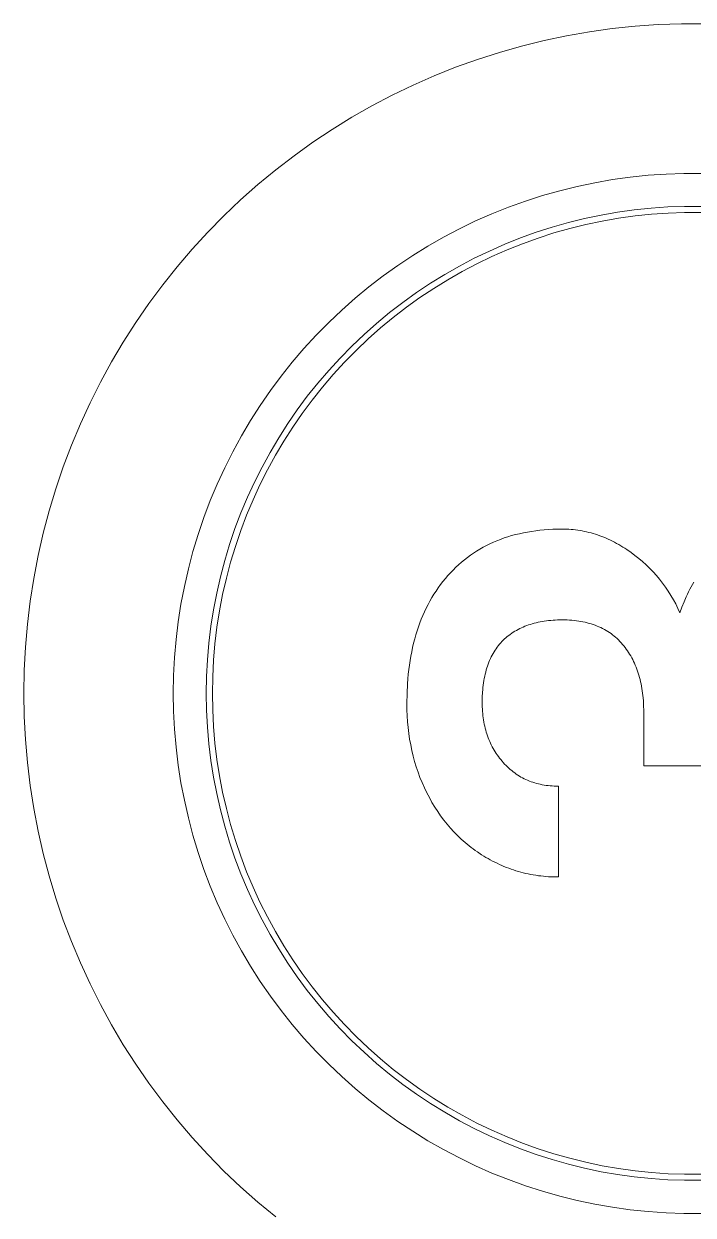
# Model space of a CAD drawing. Header units: millimetres. Extents: x -208 to 4974, y -28 to 3137.
# Drawn here: x 312.29 to 323.29, y 1385.96 to 1405.53 of the extents above; entities that cross this region are included whole.
import ezdxf

# ---------------------------------------------------------------- set-up
doc = ezdxf.new("R2010")
doc.units = ezdxf.units.MM
doc.layers.add('ZANO_R', color=7, linetype='Continuous', lineweight=0)

msp = doc.modelspace()

# ---------------------------------------------------------------- linework, layer by layer
at = {"layer": 'ZANO_R'}
for p, q in [((322.338, 1405.488), (321.96, 1405.449)), ((322.717, 1405.515), (322.338, 1405.488)), ((323.096, 1405.528), (322.717, 1405.515)), ((323.476, 1405.528), (323.096, 1405.528)), ((321.21, 1405.332), (320.838, 1405.254)), ((321.584, 1405.397), (321.21, 1405.332)), ((321.96, 1405.449), (321.584, 1405.397)), ((320.47, 1405.163), (320.104, 1405.059)), ((320.838, 1405.254), (320.47, 1405.163)), ((319.743, 1404.943), (319.385, 1404.815)), ((320.104, 1405.059), (319.743, 1404.943)), ((319.033, 1404.674), (318.685, 1404.521)), ((319.385, 1404.815), (319.033, 1404.674)), ((318.685, 1404.521), (318.343, 1404.356)), ((318.343, 1404.356), (318.007, 1404.18)), ((318.007, 1404.18), (317.677, 1403.992)), ((317.677, 1403.992), (317.354, 1403.793)), ((317.354, 1403.793), (317.037, 1403.582)), ((317.037, 1403.582), (316.729, 1403.361)), ((316.729, 1403.361), (316.428, 1403.13)), ((316.428, 1403.13), (316.135, 1402.888)), ((321.385, 1402.858), (321.674, 1402.918)), ((321.674, 1402.918), (321.964, 1402.969)), ((321.964, 1402.969), (322.256, 1403.01)), ((322.256, 1403.01), (322.55, 1403.04)), ((322.55, 1403.04), (322.844, 1403.061)), ((322.844, 1403.061), (323.139, 1403.071)), ((323.139, 1403.071), (323.434, 1403.071)), ((316.135, 1402.888), (315.851, 1402.636)), ((320.815, 1402.707), (321.099, 1402.787)), ((321.099, 1402.787), (321.385, 1402.858)), ((315.851, 1402.636), (315.575, 1402.374)), ((320.257, 1402.517), (320.534, 1402.617)), ((320.534, 1402.617), (320.815, 1402.707)), ((322.597, 1402.5), (322.872, 1402.519)), ((322.872, 1402.519), (323.148, 1402.528)), ((323.148, 1402.528), (323.424, 1402.528)), ((315.575, 1402.374), (315.309, 1402.104)), ((319.713, 1402.289), (319.983, 1402.408)), ((319.983, 1402.408), (320.257, 1402.517)), ((321.238, 1402.263), (321.506, 1402.329)), ((321.506, 1402.329), (321.776, 1402.386)), ((321.776, 1402.386), (322.048, 1402.433)), ((321.795, 1402.287), (322.064, 1402.334)), ((322.048, 1402.433), (322.322, 1402.471)), ((322.064, 1402.334), (322.334, 1402.372)), ((322.322, 1402.471), (322.597, 1402.5)), ((322.334, 1402.372), (322.605, 1402.4)), ((322.605, 1402.4), (322.877, 1402.419)), ((322.877, 1402.419), (323.15, 1402.428)), ((323.15, 1402.428), (323.422, 1402.428)), ((319.186, 1402.024), (319.447, 1402.161)), ((319.447, 1402.161), (319.713, 1402.289)), ((320.709, 1402.103), (320.972, 1402.187)), ((320.972, 1402.187), (321.238, 1402.263)), ((321.001, 1402.092), (321.263, 1402.166)), ((321.263, 1402.166), (321.528, 1402.231)), ((321.528, 1402.231), (321.795, 1402.287)), ((315.309, 1402.104), (315.053, 1401.824)), ((318.93, 1401.878), (319.186, 1402.024)), ((320.193, 1401.907), (320.449, 1402.01)), ((320.449, 1402.01), (320.709, 1402.103)), ((320.485, 1401.916), (320.741, 1402.008)), ((320.741, 1402.008), (321.001, 1402.092)), ((315.053, 1401.824), (314.806, 1401.535)), ((318.679, 1401.723), (318.93, 1401.878)), ((319.691, 1401.676), (319.94, 1401.796)), ((319.94, 1401.796), (320.193, 1401.907)), ((319.982, 1401.705), (320.231, 1401.815)), ((320.231, 1401.815), (320.485, 1401.916)), ((318.194, 1401.388), (318.433, 1401.56)), ((318.433, 1401.56), (318.679, 1401.723)), ((319.207, 1401.411), (319.447, 1401.548)), ((319.447, 1401.548), (319.691, 1401.676)), ((319.495, 1401.46), (319.736, 1401.587)), ((319.736, 1401.587), (319.982, 1401.705)), ((314.806, 1401.535), (314.569, 1401.238)), ((317.96, 1401.208), (318.194, 1401.388)), ((318.972, 1401.266), (319.207, 1401.411)), ((319.258, 1401.325), (319.495, 1401.46)), ((314.569, 1401.238), (314.343, 1400.933)), ((317.733, 1401.02), (317.96, 1401.208)), ((318.742, 1401.113), (318.972, 1401.266)), ((318.798, 1401.031), (319.026, 1401.182)), ((319.026, 1401.182), (319.258, 1401.325)), ((317.512, 1400.825), (317.733, 1401.02)), ((318.517, 1400.952), (318.742, 1401.113)), ((318.577, 1400.872), (318.798, 1401.031)), ((314.343, 1400.933), (314.127, 1400.621)), ((317.298, 1400.622), (317.512, 1400.825)), ((318.085, 1400.608), (318.298, 1400.784)), ((318.298, 1400.784), (318.517, 1400.952)), ((318.361, 1400.706), (318.577, 1400.872)), ((314.127, 1400.621), (313.922, 1400.301)), ((317.091, 1400.412), (317.298, 1400.622)), ((317.879, 1400.425), (318.085, 1400.608)), ((318.15, 1400.532), (318.361, 1400.706)), ((316.892, 1400.194), (317.091, 1400.412)), ((317.678, 1400.235), (317.879, 1400.425)), ((317.946, 1400.351), (318.15, 1400.532)), ((313.922, 1400.301), (313.728, 1399.974)), ((316.7, 1399.97), (316.892, 1400.194)), ((317.485, 1400.038), (317.678, 1400.235)), ((317.748, 1400.164), (317.946, 1400.351)), ((313.728, 1399.974), (313.546, 1399.641)), ((317.298, 1399.834), (317.485, 1400.038)), ((317.557, 1399.969), (317.748, 1400.164)), ((316.516, 1399.74), (316.7, 1399.97)), ((317.119, 1399.625), (317.298, 1399.834)), ((317.373, 1399.768), (317.557, 1399.969)), ((313.546, 1399.641), (313.375, 1399.302)), ((316.341, 1399.503), (316.516, 1399.74)), ((316.946, 1399.409), (317.119, 1399.625)), ((317.196, 1399.561), (317.373, 1399.768)), ((316.173, 1399.26), (316.341, 1399.503)), ((316.782, 1399.187), (316.946, 1399.409)), ((317.026, 1399.348), (317.196, 1399.561)), ((313.375, 1399.302), (313.217, 1398.957)), ((316.014, 1399.012), (316.173, 1399.26)), ((316.863, 1399.129), (317.026, 1399.348)), ((315.864, 1398.758), (316.014, 1399.012)), ((316.625, 1398.96), (316.782, 1399.187)), ((316.708, 1398.904), (316.863, 1399.129)), ((313.217, 1398.957), (313.07, 1398.607)), ((316.476, 1398.727), (316.625, 1398.96)), ((316.561, 1398.675), (316.708, 1398.904)), ((313.07, 1398.607), (312.935, 1398.252)), ((315.722, 1398.499), (315.864, 1398.758)), ((316.335, 1398.489), (316.476, 1398.727)), ((316.422, 1398.44), (316.561, 1398.675)), ((315.589, 1398.236), (315.722, 1398.499)), ((316.202, 1398.247), (316.335, 1398.489)), ((316.291, 1398.201), (316.422, 1398.44)), ((312.935, 1398.252), (312.813, 1397.892)), ((315.466, 1397.968), (315.589, 1398.236)), ((316.078, 1398), (316.202, 1398.247)), ((316.168, 1397.957), (316.291, 1398.201)), ((312.813, 1397.892), (312.703, 1397.529)), ((315.352, 1397.696), (315.466, 1397.968)), ((315.963, 1397.75), (316.078, 1398)), ((316.054, 1397.709), (316.168, 1397.957)), ((315.248, 1397.42), (315.352, 1397.696)), ((315.856, 1397.495), (315.963, 1397.75)), ((315.949, 1397.458), (316.054, 1397.709)), ((312.703, 1397.529), (312.606, 1397.162)), ((315.758, 1397.237), (315.856, 1397.495)), ((315.852, 1397.203), (315.949, 1397.458)), ((315.153, 1397.141), (315.248, 1397.42)), ((315.669, 1396.975), (315.758, 1397.237)), ((312.606, 1397.162), (312.521, 1396.792)), ((315.067, 1396.859), (315.153, 1397.141)), ((315.764, 1396.945), (315.852, 1397.203)), ((320.063, 1397.037), (320.122, 1397.06)), ((320.122, 1397.06), (320.183, 1397.082)), ((320.183, 1397.082), (320.244, 1397.102)), ((320.244, 1397.102), (320.306, 1397.121)), ((320.306, 1397.121), (320.369, 1397.138)), ((320.369, 1397.138), (320.434, 1397.153)), ((320.434, 1397.153), (320.499, 1397.168)), ((320.499, 1397.168), (320.565, 1397.18)), ((320.565, 1397.18), (320.633, 1397.191)), ((320.633, 1397.191), (320.701, 1397.201)), ((320.701, 1397.201), (320.77, 1397.209)), ((320.77, 1397.209), (320.841, 1397.216)), ((320.841, 1397.216), (320.912, 1397.221)), ((320.912, 1397.221), (320.985, 1397.225)), ((320.985, 1397.225), (321.058, 1397.227)), ((321.058, 1397.227), (321.133, 1397.228)), ((321.133, 1397.228), (321.171, 1397.228)), ((321.171, 1397.228), (321.208, 1397.226)), ((321.208, 1397.226), (321.245, 1397.225)), ((321.245, 1397.225), (321.283, 1397.222)), ((321.283, 1397.222), (321.32, 1397.219)), ((321.32, 1397.219), (321.357, 1397.214)), ((321.357, 1397.214), (321.393, 1397.21)), ((321.393, 1397.21), (321.43, 1397.204)), ((321.43, 1397.204), (321.467, 1397.198)), ((321.467, 1397.198), (321.503, 1397.191)), ((321.503, 1397.191), (321.539, 1397.183)), ((321.539, 1397.183), (321.575, 1397.174)), ((321.575, 1397.174), (321.611, 1397.165)), ((321.611, 1397.165), (321.647, 1397.155)), ((321.647, 1397.155), (321.683, 1397.144)), ((321.683, 1397.144), (321.718, 1397.132)), ((321.718, 1397.132), (321.754, 1397.12)), ((321.754, 1397.12), (321.789, 1397.107)), ((321.789, 1397.107), (321.824, 1397.093)), ((321.824, 1397.093), (321.859, 1397.078)), ((321.859, 1397.078), (321.894, 1397.063)), ((321.894, 1397.063), (321.929, 1397.047)), ((321.929, 1397.047), (321.963, 1397.03)), ((314.992, 1396.574), (315.067, 1396.859)), ((315.589, 1396.711), (315.669, 1396.975)), ((315.686, 1396.684), (315.764, 1396.945)), ((319.678, 1396.833), (319.73, 1396.867)), ((319.73, 1396.867), (319.783, 1396.899)), ((319.783, 1396.899), (319.837, 1396.93)), ((319.837, 1396.93), (319.892, 1396.959)), ((319.892, 1396.959), (319.948, 1396.986)), ((319.948, 1396.986), (320.005, 1397.012)), ((320.005, 1397.012), (320.063, 1397.037)), ((321.963, 1397.03), (321.998, 1397.012)), ((321.998, 1397.012), (322.032, 1396.994)), ((322.032, 1396.994), (322.066, 1396.975)), ((322.066, 1396.975), (322.1, 1396.955)), ((322.1, 1396.955), (322.134, 1396.934)), ((322.134, 1396.934), (322.168, 1396.913)), ((322.168, 1396.913), (322.202, 1396.891)), ((322.202, 1396.891), (322.269, 1396.844)), ((322.269, 1396.844), (322.333, 1396.797)), ((312.521, 1396.792), (312.45, 1396.419)), ((315.519, 1396.444), (315.589, 1396.711)), ((315.616, 1396.42), (315.686, 1396.684)), ((319.434, 1396.643), (319.481, 1396.684)), ((319.481, 1396.684), (319.529, 1396.724)), ((319.529, 1396.724), (319.578, 1396.762)), ((319.578, 1396.762), (319.627, 1396.798)), ((319.627, 1396.798), (319.678, 1396.833)), ((322.333, 1396.797), (322.396, 1396.747)), ((322.396, 1396.747), (322.457, 1396.695)), ((322.457, 1396.695), (322.517, 1396.64)), ((314.926, 1396.286), (314.992, 1396.574)), ((319.216, 1396.416), (319.257, 1396.464)), ((319.257, 1396.464), (319.3, 1396.511)), ((319.3, 1396.511), (319.344, 1396.556)), ((319.344, 1396.556), (319.388, 1396.601)), ((319.388, 1396.601), (319.434, 1396.643)), ((322.517, 1396.64), (322.575, 1396.584)), ((322.575, 1396.584), (322.631, 1396.525)), ((322.631, 1396.525), (322.685, 1396.465)), ((322.685, 1396.465), (322.737, 1396.403)), ((312.45, 1396.419), (312.391, 1396.044)), ((314.87, 1395.997), (314.926, 1396.286)), ((315.457, 1396.175), (315.519, 1396.444)), ((315.555, 1396.154), (315.616, 1396.42)), ((319.063, 1396.211), (319.099, 1396.264)), ((319.099, 1396.264), (319.137, 1396.316)), ((319.137, 1396.316), (319.176, 1396.366)), ((319.176, 1396.366), (319.216, 1396.416)), ((322.737, 1396.403), (322.787, 1396.339)), ((322.787, 1396.339), (322.835, 1396.273)), ((322.835, 1396.273), (322.881, 1396.206)), ((323.237, 1396.24), (323.258, 1396.279)), ((323.258, 1396.279), (323.279, 1396.318)), ((323.279, 1396.318), (323.302, 1396.356)), ((315.405, 1395.903), (315.457, 1396.175)), ((315.504, 1395.886), (315.555, 1396.154)), ((318.962, 1396.046), (318.995, 1396.102)), ((318.995, 1396.102), (319.028, 1396.157)), ((319.028, 1396.157), (319.063, 1396.211)), ((322.881, 1396.206), (322.924, 1396.138)), ((322.924, 1396.138), (322.965, 1396.068)), ((322.965, 1396.068), (323.003, 1395.998)), ((323.14, 1396.032), (323.177, 1396.117)), ((323.177, 1396.117), (323.196, 1396.159)), ((323.196, 1396.159), (323.216, 1396.199)), ((323.216, 1396.199), (323.237, 1396.24)), ((312.391, 1396.044), (312.345, 1395.667)), ((314.825, 1395.705), (314.87, 1395.997)), ((315.362, 1395.631), (315.405, 1395.903)), ((315.461, 1395.617), (315.504, 1395.886)), ((318.847, 1395.81), (318.874, 1395.871)), ((318.874, 1395.871), (318.902, 1395.93)), ((318.902, 1395.93), (318.932, 1395.989)), ((318.932, 1395.989), (318.962, 1396.046)), ((323.003, 1395.998), (323.039, 1395.926)), ((323.039, 1395.926), (323.072, 1395.853)), ((323.072, 1395.853), (323.105, 1395.944)), ((323.105, 1395.944), (323.14, 1396.032)), ((314.789, 1395.413), (314.825, 1395.705)), ((318.774, 1395.622), (318.797, 1395.686)), ((318.797, 1395.686), (318.821, 1395.749)), ((318.821, 1395.749), (318.847, 1395.81)), ((320.645, 1395.673), (320.614, 1395.663)), ((320.677, 1395.682), (320.645, 1395.673)), ((320.709, 1395.69), (320.677, 1395.682)), ((320.742, 1395.697), (320.709, 1395.69)), ((320.775, 1395.704), (320.742, 1395.697)), ((320.809, 1395.71), (320.775, 1395.704)), ((320.843, 1395.716), (320.809, 1395.71)), ((320.878, 1395.721), (320.843, 1395.716)), ((320.914, 1395.725), (320.878, 1395.721)), ((320.95, 1395.729), (320.914, 1395.725)), ((320.987, 1395.732), (320.95, 1395.729)), ((321.024, 1395.734), (320.987, 1395.732)), ((321.061, 1395.736), (321.024, 1395.734)), ((321.139, 1395.737), (321.061, 1395.736)), ((321.179, 1395.736), (321.139, 1395.737)), ((321.218, 1395.735), (321.179, 1395.736)), ((321.258, 1395.733), (321.218, 1395.735)), ((321.296, 1395.731), (321.258, 1395.733)), ((321.334, 1395.727), (321.296, 1395.731)), ((321.371, 1395.723), (321.334, 1395.727)), ((321.408, 1395.718), (321.371, 1395.723)), ((321.444, 1395.712), (321.408, 1395.718)), ((321.479, 1395.705), (321.444, 1395.712)), ((321.514, 1395.698), (321.479, 1395.705)), ((321.549, 1395.689), (321.514, 1395.698)), ((321.582, 1395.68), (321.549, 1395.689)), ((321.615, 1395.671), (321.582, 1395.68)), ((321.648, 1395.66), (321.615, 1395.671)), ((312.345, 1395.667), (312.312, 1395.288)), ((315.329, 1395.356), (315.362, 1395.631)), ((315.428, 1395.346), (315.461, 1395.617)), ((318.712, 1395.423), (318.731, 1395.49)), ((318.731, 1395.49), (318.752, 1395.556)), ((318.752, 1395.556), (318.774, 1395.622)), ((320.259, 1395.481), (320.235, 1395.462)), ((320.283, 1395.499), (320.259, 1395.481)), ((320.307, 1395.516), (320.283, 1395.499)), ((320.332, 1395.533), (320.307, 1395.516)), ((320.358, 1395.549), (320.332, 1395.533)), ((320.384, 1395.564), (320.358, 1395.549)), ((320.411, 1395.579), (320.384, 1395.564)), ((320.438, 1395.593), (320.411, 1395.579)), ((320.466, 1395.606), (320.438, 1395.593)), ((320.495, 1395.619), (320.466, 1395.606)), ((320.524, 1395.631), (320.495, 1395.619)), ((320.553, 1395.642), (320.524, 1395.631)), ((320.583, 1395.653), (320.553, 1395.642)), ((320.614, 1395.663), (320.583, 1395.653)), ((321.68, 1395.649), (321.648, 1395.66)), ((321.711, 1395.636), (321.68, 1395.649)), ((321.742, 1395.623), (321.711, 1395.636)), ((321.772, 1395.61), (321.742, 1395.623)), ((321.801, 1395.595), (321.772, 1395.61)), ((321.83, 1395.58), (321.801, 1395.595)), ((321.858, 1395.564), (321.83, 1395.58)), ((321.886, 1395.547), (321.858, 1395.564)), ((321.913, 1395.529), (321.886, 1395.547)), ((321.94, 1395.511), (321.913, 1395.529)), ((321.965, 1395.491), (321.94, 1395.511)), ((321.991, 1395.471), (321.965, 1395.491)), ((312.312, 1395.288), (312.293, 1394.909)), ((314.764, 1395.119), (314.789, 1395.413)), ((315.305, 1395.081), (315.329, 1395.356)), ((315.405, 1395.074), (315.428, 1395.346)), ((318.663, 1395.214), (318.678, 1395.285)), ((318.678, 1395.285), (318.695, 1395.354)), ((318.695, 1395.354), (318.712, 1395.423)), ((320.068, 1395.289), (320.051, 1395.264)), ((320.087, 1395.313), (320.068, 1395.289)), ((320.106, 1395.336), (320.087, 1395.313)), ((320.126, 1395.359), (320.106, 1395.336)), ((320.147, 1395.381), (320.126, 1395.359)), ((320.168, 1395.402), (320.147, 1395.381)), ((320.19, 1395.423), (320.168, 1395.402)), ((320.212, 1395.443), (320.19, 1395.423)), ((320.235, 1395.462), (320.212, 1395.443)), ((322.015, 1395.451), (321.991, 1395.471)), ((322.039, 1395.429), (322.015, 1395.451)), ((322.063, 1395.407), (322.039, 1395.429)), ((322.086, 1395.384), (322.063, 1395.407)), ((322.108, 1395.36), (322.086, 1395.384)), ((322.13, 1395.335), (322.108, 1395.36)), ((322.151, 1395.309), (322.13, 1395.335)), ((322.171, 1395.283), (322.151, 1395.309)), ((322.191, 1395.257), (322.171, 1395.283)), ((314.749, 1394.824), (314.764, 1395.119)), ((318.637, 1395.069), (318.649, 1395.142)), ((318.649, 1395.142), (318.663, 1395.214)), ((319.958, 1395.102), (319.944, 1395.072)), ((319.971, 1395.13), (319.958, 1395.102)), ((319.986, 1395.159), (319.971, 1395.13)), ((320.001, 1395.186), (319.986, 1395.159)), ((320.017, 1395.213), (320.001, 1395.186)), ((320.033, 1395.239), (320.017, 1395.213)), ((320.051, 1395.264), (320.033, 1395.239)), ((322.21, 1395.23), (322.191, 1395.257)), ((322.229, 1395.202), (322.21, 1395.23)), ((322.246, 1395.174), (322.229, 1395.202)), ((322.263, 1395.145), (322.246, 1395.174)), ((322.28, 1395.116), (322.263, 1395.145)), ((322.296, 1395.086), (322.28, 1395.116)), ((322.311, 1395.056), (322.296, 1395.086)), ((312.293, 1394.909), (312.286, 1394.529)), ((315.291, 1394.806), (315.305, 1395.081)), ((315.391, 1394.802), (315.405, 1395.074)), ((318.607, 1394.844), (318.616, 1394.92)), ((318.616, 1394.92), (318.625, 1394.995)), ((318.625, 1394.995), (318.637, 1395.069)), ((319.889, 1394.914), (319.88, 1394.88)), ((319.899, 1394.947), (319.889, 1394.914)), ((319.909, 1394.979), (319.899, 1394.947)), ((319.92, 1395.011), (319.909, 1394.979)), ((319.932, 1395.042), (319.92, 1395.011)), ((319.944, 1395.072), (319.932, 1395.042)), ((322.325, 1395.025), (322.311, 1395.056)), ((322.339, 1394.993), (322.325, 1395.025)), ((322.352, 1394.961), (322.339, 1394.993)), ((322.365, 1394.928), (322.352, 1394.961)), ((322.377, 1394.895), (322.365, 1394.928)), ((322.388, 1394.861), (322.377, 1394.895)), ((314.744, 1394.529), (314.749, 1394.824)), ((315.286, 1394.529), (315.291, 1394.806)), ((315.386, 1394.529), (315.391, 1394.802)), ((318.594, 1394.688), (318.6, 1394.766)), ((318.6, 1394.766), (318.607, 1394.844)), ((319.844, 1394.702), (319.839, 1394.664)), ((319.85, 1394.739), (319.844, 1394.702)), ((319.856, 1394.775), (319.85, 1394.739)), ((319.863, 1394.811), (319.856, 1394.775)), ((319.871, 1394.846), (319.863, 1394.811)), ((319.88, 1394.88), (319.871, 1394.846)), ((322.399, 1394.827), (322.388, 1394.861)), ((322.408, 1394.792), (322.399, 1394.827)), ((322.418, 1394.757), (322.408, 1394.792)), ((322.426, 1394.721), (322.418, 1394.757)), ((322.434, 1394.684), (322.426, 1394.721)), ((312.286, 1394.529), (312.293, 1394.15)), ((314.749, 1394.235), (314.744, 1394.529)), ((315.291, 1394.253), (315.286, 1394.529)), ((315.391, 1394.257), (315.386, 1394.529)), ((318.583, 1394.362), (318.586, 1394.527)), ((318.586, 1394.527), (318.594, 1394.688)), ((319.828, 1394.547), (319.824, 1394.465)), ((319.831, 1394.587), (319.828, 1394.547)), ((319.835, 1394.626), (319.831, 1394.587)), ((319.839, 1394.664), (319.835, 1394.626)), ((322.442, 1394.647), (322.434, 1394.684)), ((322.448, 1394.609), (322.442, 1394.647)), ((322.454, 1394.571), (322.448, 1394.609)), ((322.459, 1394.532), (322.454, 1394.571)), ((322.464, 1394.493), (322.459, 1394.532)), ((318.585, 1394.261), (318.583, 1394.362)), ((319.824, 1394.465), (319.823, 1394.38)), ((319.823, 1394.38), (319.823, 1394.343)), ((319.823, 1394.343), (319.824, 1394.306)), ((319.824, 1394.306), (319.826, 1394.269)), ((322.472, 1394.412), (322.464, 1394.493)), ((322.476, 1394.33), (322.472, 1394.412)), ((322.478, 1394.245), (322.476, 1394.33)), ((312.293, 1394.15), (312.312, 1393.77)), ((314.764, 1393.94), (314.749, 1394.235)), ((315.305, 1393.977), (315.291, 1394.253)), ((315.405, 1393.984), (315.391, 1394.257)), ((318.588, 1394.162), (318.585, 1394.261)), ((318.595, 1394.064), (318.588, 1394.162)), ((319.826, 1394.269), (319.828, 1394.233)), ((319.828, 1394.233), (319.831, 1394.198)), ((319.831, 1394.198), (319.835, 1394.162)), ((319.835, 1394.162), (319.839, 1394.127)), ((319.839, 1394.127), (319.844, 1394.093)), ((322.478, 1393.337), (322.478, 1394.245)), ((314.789, 1393.646), (314.764, 1393.94)), ((315.329, 1393.702), (315.305, 1393.977)), ((315.428, 1393.713), (315.405, 1393.984)), ((318.604, 1393.967), (318.595, 1394.064)), ((318.615, 1393.871), (318.604, 1393.967)), ((319.844, 1394.093), (319.85, 1394.059)), ((319.85, 1394.059), (319.856, 1394.025)), ((319.856, 1394.025), (319.864, 1393.992)), ((319.864, 1393.992), (319.871, 1393.959)), ((319.871, 1393.959), (319.88, 1393.927)), ((319.88, 1393.927), (319.889, 1393.895)), ((312.312, 1393.77), (312.345, 1393.392)), ((315.461, 1393.442), (315.428, 1393.713)), ((318.629, 1393.776), (318.615, 1393.871)), ((318.646, 1393.683), (318.629, 1393.776)), ((319.889, 1393.895), (319.899, 1393.863)), ((319.899, 1393.863), (319.909, 1393.832)), ((319.909, 1393.832), (319.92, 1393.802)), ((319.92, 1393.802), (319.932, 1393.771)), ((319.932, 1393.771), (319.945, 1393.741)), ((319.945, 1393.741), (319.958, 1393.712)), ((314.825, 1393.353), (314.789, 1393.646)), ((315.362, 1393.428), (315.329, 1393.702)), ((318.665, 1393.591), (318.646, 1393.683)), ((318.687, 1393.5), (318.665, 1393.591)), ((319.958, 1393.712), (319.972, 1393.683)), ((319.972, 1393.683), (319.987, 1393.654)), ((319.987, 1393.654), (320.002, 1393.626)), ((320.002, 1393.626), (320.018, 1393.599)), ((320.018, 1393.599), (320.034, 1393.571)), ((320.034, 1393.571), (320.052, 1393.544)), ((320.052, 1393.544), (320.069, 1393.518)), ((320.069, 1393.518), (320.088, 1393.492)), ((312.345, 1393.392), (312.391, 1393.015)), ((314.87, 1393.062), (314.825, 1393.353)), ((315.405, 1393.155), (315.362, 1393.428)), ((315.504, 1393.173), (315.461, 1393.442)), ((318.711, 1393.41), (318.687, 1393.5)), ((318.738, 1393.322), (318.711, 1393.41)), ((318.767, 1393.234), (318.738, 1393.322)), ((320.088, 1393.492), (320.107, 1393.466)), ((320.107, 1393.466), (320.127, 1393.441)), ((320.127, 1393.441), (320.148, 1393.416)), ((320.148, 1393.416), (320.169, 1393.392)), ((320.169, 1393.392), (320.191, 1393.368)), ((320.191, 1393.368), (320.214, 1393.345)), ((320.214, 1393.345), (320.236, 1393.323)), ((320.236, 1393.323), (320.259, 1393.301)), ((323.718, 1393.337), (322.478, 1393.337)), ((315.457, 1392.884), (315.405, 1393.155)), ((315.555, 1392.905), (315.504, 1393.173)), ((318.799, 1393.148), (318.767, 1393.234)), ((318.834, 1393.064), (318.799, 1393.148)), ((320.259, 1393.301), (320.283, 1393.281)), ((320.283, 1393.281), (320.307, 1393.261)), ((320.307, 1393.261), (320.331, 1393.241)), ((320.331, 1393.241), (320.356, 1393.223)), ((320.356, 1393.223), (320.381, 1393.205)), ((320.381, 1393.205), (320.407, 1393.188)), ((320.407, 1393.188), (320.433, 1393.172)), ((320.433, 1393.172), (320.459, 1393.156)), ((320.459, 1393.156), (320.486, 1393.142)), ((320.486, 1393.142), (320.513, 1393.128)), ((320.513, 1393.128), (320.541, 1393.115)), ((312.391, 1393.015), (312.45, 1392.64)), ((314.926, 1392.773), (314.87, 1393.062)), ((318.871, 1392.98), (318.834, 1393.064)), ((318.911, 1392.898), (318.871, 1392.98)), ((320.541, 1393.115), (320.569, 1393.102)), ((320.569, 1393.102), (320.598, 1393.09)), ((320.598, 1393.09), (320.627, 1393.079)), ((320.627, 1393.079), (320.656, 1393.069)), ((320.656, 1393.069), (320.686, 1393.06)), ((320.686, 1393.06), (320.716, 1393.051)), ((320.716, 1393.051), (320.746, 1393.043)), ((320.746, 1393.043), (320.777, 1393.036)), ((320.777, 1393.036), (320.809, 1393.03)), ((320.809, 1393.03), (320.841, 1393.024)), ((320.841, 1393.024), (320.873, 1393.019)), ((320.873, 1393.019), (320.905, 1393.015)), ((320.905, 1393.015), (320.938, 1393.012)), ((320.938, 1393.012), (320.972, 1393.009)), ((320.972, 1393.009), (321.006, 1393.007)), ((321.006, 1393.007), (321.04, 1393.006)), ((321.04, 1393.006), (321.075, 1393.006)), ((321.075, 1393.006), (321.075, 1391.514)), ((314.992, 1392.485), (314.926, 1392.773)), ((315.519, 1392.615), (315.457, 1392.884)), ((315.616, 1392.639), (315.555, 1392.905)), ((318.953, 1392.817), (318.911, 1392.898)), ((318.996, 1392.739), (318.953, 1392.817)), ((319.042, 1392.663), (318.996, 1392.739)), ((312.45, 1392.64), (312.521, 1392.267)), ((315.589, 1392.348), (315.519, 1392.615)), ((315.686, 1392.375), (315.616, 1392.639)), ((319.09, 1392.589), (319.042, 1392.663)), ((319.139, 1392.517), (319.09, 1392.589)), ((315.067, 1392.2), (314.992, 1392.485)), ((315.669, 1392.084), (315.589, 1392.348)), ((315.764, 1392.114), (315.686, 1392.375)), ((319.191, 1392.448), (319.139, 1392.517)), ((319.244, 1392.381), (319.191, 1392.448)), ((319.3, 1392.316), (319.244, 1392.381)), ((312.521, 1392.267), (312.606, 1391.897)), ((315.153, 1391.918), (315.067, 1392.2)), ((319.357, 1392.253), (319.3, 1392.316)), ((319.387, 1392.223), (319.357, 1392.253)), ((319.417, 1392.193), (319.387, 1392.223)), ((319.447, 1392.164), (319.417, 1392.193)), ((319.478, 1392.135), (319.447, 1392.164)), ((315.758, 1391.822), (315.669, 1392.084)), ((315.852, 1391.856), (315.764, 1392.114)), ((319.509, 1392.107), (319.478, 1392.135)), ((319.541, 1392.079), (319.509, 1392.107)), ((319.573, 1392.052), (319.541, 1392.079)), ((319.606, 1392.026), (319.573, 1392.052)), ((319.639, 1392), (319.606, 1392.026)), ((319.673, 1391.975), (319.639, 1392)), ((319.707, 1391.95), (319.673, 1391.975)), ((312.606, 1391.897), (312.703, 1391.53)), ((315.248, 1391.638), (315.153, 1391.918)), ((315.856, 1391.564), (315.758, 1391.822)), ((315.949, 1391.601), (315.852, 1391.856)), ((319.742, 1391.925), (319.707, 1391.95)), ((319.813, 1391.879), (319.742, 1391.925)), ((319.848, 1391.857), (319.813, 1391.879)), ((319.883, 1391.836), (319.848, 1391.857)), ((319.919, 1391.815), (319.883, 1391.836)), ((319.955, 1391.795), (319.919, 1391.815)), ((319.991, 1391.775), (319.955, 1391.795)), ((320.028, 1391.756), (319.991, 1391.775)), ((320.066, 1391.738), (320.028, 1391.756)), ((315.352, 1391.363), (315.248, 1391.638)), ((315.963, 1391.309), (315.856, 1391.564)), ((316.054, 1391.349), (315.949, 1391.601)), ((320.104, 1391.72), (320.066, 1391.738)), ((320.142, 1391.703), (320.104, 1391.72)), ((320.18, 1391.687), (320.142, 1391.703)), ((320.219, 1391.672), (320.18, 1391.687)), ((320.258, 1391.657), (320.219, 1391.672)), ((320.298, 1391.643), (320.258, 1391.657)), ((320.337, 1391.629), (320.298, 1391.643)), ((320.377, 1391.616), (320.337, 1391.629)), ((320.417, 1391.604), (320.377, 1391.616)), ((320.458, 1391.593), (320.417, 1391.604)), ((320.498, 1391.583), (320.458, 1391.593)), ((320.539, 1391.573), (320.498, 1391.583)), ((320.58, 1391.564), (320.539, 1391.573)), ((320.621, 1391.555), (320.58, 1391.564)), ((312.703, 1391.53), (312.813, 1391.166)), ((320.662, 1391.548), (320.621, 1391.555)), ((320.703, 1391.541), (320.662, 1391.548)), ((320.745, 1391.535), (320.703, 1391.541)), ((320.786, 1391.53), (320.745, 1391.535)), ((320.827, 1391.525), (320.786, 1391.53)), ((320.869, 1391.521), (320.827, 1391.525)), ((320.91, 1391.518), (320.869, 1391.521)), ((320.951, 1391.516), (320.91, 1391.518)), ((320.993, 1391.514), (320.951, 1391.516)), ((321.034, 1391.514), (320.993, 1391.514)), ((321.075, 1391.514), (321.034, 1391.514)), ((315.466, 1391.091), (315.352, 1391.363)), ((316.078, 1391.058), (315.963, 1391.309)), ((316.168, 1391.102), (316.054, 1391.349)), ((312.813, 1391.166), (312.935, 1390.807)), ((315.589, 1390.823), (315.466, 1391.091)), ((316.202, 1390.812), (316.078, 1391.058)), ((316.291, 1390.858), (316.168, 1391.102)), ((312.935, 1390.807), (313.07, 1390.452)), ((315.722, 1390.559), (315.589, 1390.823)), ((316.335, 1390.569), (316.202, 1390.812)), ((316.422, 1390.619), (316.291, 1390.858)), ((316.561, 1390.384), (316.422, 1390.619)), ((313.07, 1390.452), (313.217, 1390.102)), ((315.864, 1390.301), (315.722, 1390.559)), ((316.476, 1390.332), (316.335, 1390.569)), ((316.014, 1390.047), (315.864, 1390.301)), ((316.625, 1390.099), (316.476, 1390.332)), ((316.708, 1390.155), (316.561, 1390.384)), ((313.217, 1390.102), (313.375, 1389.757)), ((316.173, 1389.799), (316.014, 1390.047)), ((316.782, 1389.872), (316.625, 1390.099)), ((316.863, 1389.93), (316.708, 1390.155)), ((316.341, 1389.556), (316.173, 1389.799)), ((316.946, 1389.65), (316.782, 1389.872)), ((317.026, 1389.711), (316.863, 1389.93)), ((313.375, 1389.757), (313.546, 1389.417)), ((317.119, 1389.434), (316.946, 1389.65)), ((317.196, 1389.498), (317.026, 1389.711)), ((313.546, 1389.417), (313.728, 1389.084)), ((316.516, 1389.319), (316.341, 1389.556)), ((317.298, 1389.224), (317.119, 1389.434)), ((317.373, 1389.291), (317.196, 1389.498)), ((316.7, 1389.089), (316.516, 1389.319)), ((317.485, 1389.021), (317.298, 1389.224)), ((317.557, 1389.09), (317.373, 1389.291)), ((313.728, 1389.084), (313.922, 1388.758)), ((316.892, 1388.865), (316.7, 1389.089)), ((317.678, 1388.824), (317.485, 1389.021)), ((317.748, 1388.895), (317.557, 1389.09)), ((317.091, 1388.647), (316.892, 1388.865)), ((317.879, 1388.634), (317.678, 1388.824)), ((317.946, 1388.707), (317.748, 1388.895)), ((313.922, 1388.758), (314.127, 1388.438)), ((317.298, 1388.437), (317.091, 1388.647)), ((318.085, 1388.451), (317.879, 1388.634)), ((318.15, 1388.527), (317.946, 1388.707)), ((314.127, 1388.438), (314.343, 1388.125)), ((317.512, 1388.234), (317.298, 1388.437)), ((318.298, 1388.275), (318.085, 1388.451)), ((318.361, 1388.353), (318.15, 1388.527)), ((317.733, 1388.038), (317.512, 1388.234)), ((318.517, 1388.106), (318.298, 1388.275)), ((318.577, 1388.187), (318.361, 1388.353)), ((314.343, 1388.125), (314.569, 1387.82)), ((317.96, 1387.851), (317.733, 1388.038)), ((318.742, 1387.946), (318.517, 1388.106)), ((318.798, 1388.028), (318.577, 1388.187)), ((318.194, 1387.671), (317.96, 1387.851)), ((318.972, 1387.793), (318.742, 1387.946)), ((319.026, 1387.877), (318.798, 1388.028)), ((319.258, 1387.734), (319.026, 1387.877)), ((314.569, 1387.82), (314.806, 1387.524)), ((318.433, 1387.499), (318.194, 1387.671)), ((319.207, 1387.648), (318.972, 1387.793)), ((319.447, 1387.511), (319.207, 1387.648)), ((319.495, 1387.599), (319.258, 1387.734)), ((314.806, 1387.524), (315.053, 1387.235)), ((318.679, 1387.336), (318.433, 1387.499)), ((319.691, 1387.383), (319.447, 1387.511)), ((319.736, 1387.472), (319.495, 1387.599)), ((319.982, 1387.354), (319.736, 1387.472)), ((318.93, 1387.181), (318.679, 1387.336)), ((319.94, 1387.263), (319.691, 1387.383)), ((320.193, 1387.152), (319.94, 1387.263)), ((320.231, 1387.244), (319.982, 1387.354)), ((315.053, 1387.235), (315.309, 1386.955)), ((319.186, 1387.035), (318.93, 1387.181)), ((320.449, 1387.049), (320.193, 1387.152)), ((320.485, 1387.143), (320.231, 1387.244)), ((320.741, 1387.05), (320.485, 1387.143)), ((315.309, 1386.955), (315.575, 1386.684)), ((319.447, 1386.898), (319.186, 1387.035)), ((319.713, 1386.77), (319.447, 1386.898)), ((320.709, 1386.956), (320.449, 1387.049)), ((320.972, 1386.871), (320.709, 1386.956)), ((321.001, 1386.967), (320.741, 1387.05)), ((321.238, 1386.796), (320.972, 1386.871)), ((321.263, 1386.893), (321.001, 1386.967)), ((321.528, 1386.827), (321.263, 1386.893)), ((315.575, 1386.684), (315.851, 1386.423)), ((319.983, 1386.651), (319.713, 1386.77)), ((321.506, 1386.73), (321.238, 1386.796)), ((321.776, 1386.673), (321.506, 1386.73)), ((321.795, 1386.771), (321.528, 1386.827)), ((322.048, 1386.626), (321.776, 1386.673)), ((322.064, 1386.725), (321.795, 1386.771)), ((322.334, 1386.687), (322.064, 1386.725)), ((322.605, 1386.659), (322.334, 1386.687)), ((320.257, 1386.542), (319.983, 1386.651)), ((320.534, 1386.442), (320.257, 1386.542)), ((322.322, 1386.588), (322.048, 1386.626)), ((322.597, 1386.559), (322.322, 1386.588)), ((322.872, 1386.54), (322.597, 1386.559)), ((322.877, 1386.64), (322.605, 1386.659)), ((323.148, 1386.531), (322.872, 1386.54)), ((323.15, 1386.631), (322.877, 1386.64)), ((323.424, 1386.531), (323.148, 1386.531)), ((323.422, 1386.631), (323.15, 1386.631)), ((315.851, 1386.423), (316.135, 1386.171)), ((320.815, 1386.352), (320.534, 1386.442)), ((321.099, 1386.272), (320.815, 1386.352)), ((316.135, 1386.171), (316.428, 1385.929)), ((321.385, 1386.201), (321.099, 1386.272)), ((321.674, 1386.14), (321.385, 1386.201)), ((321.964, 1386.09), (321.674, 1386.14)), ((322.256, 1386.049), (321.964, 1386.09)), ((322.55, 1386.019), (322.256, 1386.049)), ((322.844, 1385.998), (322.55, 1386.019)), ((323.139, 1385.988), (322.844, 1385.998)), ((323.434, 1385.988), (323.139, 1385.988))]:
    msp.add_line(p, q, dxfattribs=at)

doc.saveas('drawing.dxf')
